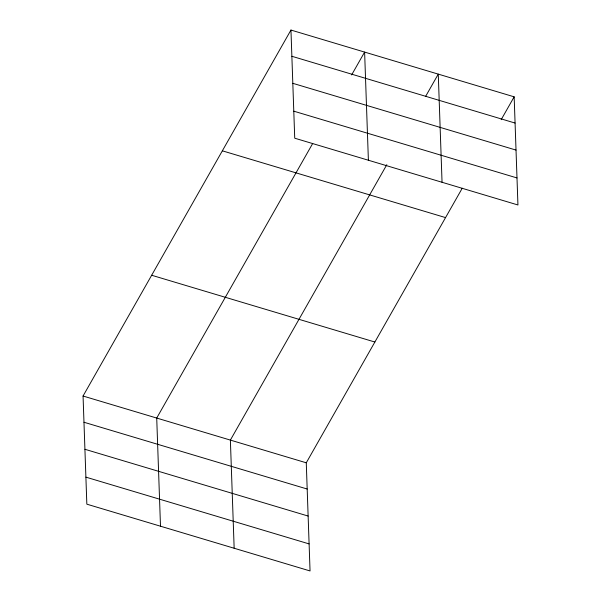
<?xml version="1.0" encoding="UTF-8"?>
<svg xmlns="http://www.w3.org/2000/svg" width="601" height="601" viewBox="0 0 601 601"><rect width="100%" height="100%" fill="white"/><g stroke="black" fill="none" stroke-linecap="round" stroke-linejoin="round"><path stroke-width="0.9" d="M462.244 188.218L306.27 462.8L310.048 570.95L86.837 504.171L83.058 396.021L290.952 30.05L514.163 96.829L517.942 204.979L294.73 138.2L290.952 30.05M312.693 143.481L156.718 418.056L160.497 526.213M351.63 74.937L364.612 52.084L368.39 160.242M386.819 164.697L230.378 440.09L234.157 548.247M425.756 96.152L438.272 74.118L442.051 182.276M501.181 119.674L514.163 96.829M291.868 56.276L515.08 123.055M292.807 83.314L516.026 150.085M293.784 111.17L516.995 177.941M222.347 150.821L445.559 217.6M151.662 275.25L374.874 342.029M83.058 396.021L306.27 462.8M83.975 422.248L307.186 489.026M84.921 449.285L308.133 516.056M85.89 477.141L309.109 543.913"/></g></svg>
